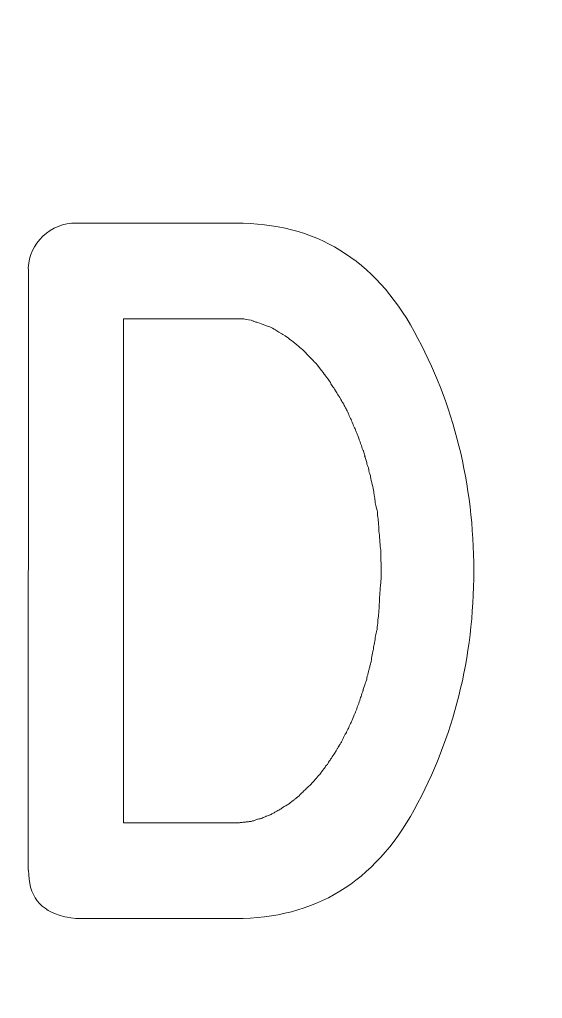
# Model space of a CAD drawing. Header units: millimetres. Extents: x -72 to 72, y -123 to 123.
# Drawn here: x -39.65 to -37.263, y 105.15 to 109.619 of the extents above; entities that cross this region are included whole.
import ezdxf

# ---------------------------------------------------------------- set-up
doc = ezdxf.new("R2010")
doc.units = ezdxf.units.MM
doc.header["$MEASUREMENT"] = 0
doc.layers.add('Layer 1', color=7, linetype='Continuous')

msp = doc.modelspace()

# ---------------------------------------------------------------- linework, layer by layer
at = {"layer": 'Layer 1', "lineweight": 9}
msp.add_open_spline([(70.725, 123.025), (70.725, 123.025), (-70.725, 123.025), (-70.725, 123.025), (-70.725, 123.025), (-71.1231, 123.0247), (-71.5047, 122.8663), (-71.786, 122.5847), (-71.786, 122.5847), (-72.0673, 122.303), (-72.2252, 121.923), (-72.225, 121.525), (-72.225, 121.525), (-72.225, 121.525), (-72.225, 117.0375), (-72.225, 117.0375), (-72.225, 117.0375), (-72.2247, 116.6394), (-72.0664, 116.2577), (-71.7847, 115.9764), (-71.7847, 115.9764), (-71.503, 115.6951), (-71.1231, 115.5372), (-70.725, 115.5375), (-70.725, 115.5375), (-70.725, 115.5375), (-68.2625, 115.5375), (-68.2625, 115.5375), (-68.2625, 115.5375), (-66.1189, 115.5375), (-64.1381, 114.3939), (-63.0663, 112.5375), (-63.0663, 112.5375), (-61.9945, 110.6811), (-61.9945, 108.3939), (-63.0663, 106.5375), (-63.0663, 106.5375), (-64.1381, 104.6811), (-66.1189, 103.5375), (-68.2625, 103.5375), (-68.2625, 103.5375), (-68.2625, 103.5375), (-70.725, 103.5375), (-70.725, 103.5375), (-70.725, 103.5375), (-71.1231, 103.5372), (-71.5047, 103.3788), (-71.786, 103.0972), (-71.786, 103.0972), (-72.0673, 102.8155), (-72.2252, 102.4355), (-72.225, 102.0375), (-72.225, 102.0375), (-72.225, 102.0375), (-72.225, 50.3625), (-72.225, 50.3625), (-72.225, 50.3625), (-72.2247, 49.9644), (-72.0664, 49.5827), (-71.7847, 49.3014), (-71.7847, 49.3014), (-71.503, 49.0201), (-71.1231, 48.8622), (-70.725, 48.8625), (-70.725, 48.8625), (-70.725, 48.8625), (-68.2625, 48.8625), (-68.2625, 48.8625), (-68.2625, 48.8625), (-66.1189, 48.8625), (-64.1381, 47.7189), (-63.0663, 45.8625), (-63.0663, 45.8625), (-61.9945, 44.0061), (-61.9945, 41.7189), (-63.0663, 39.8625), (-63.0663, 39.8625), (-64.1381, 38.0061), (-66.1189, 36.8625), (-68.2625, 36.8625), (-68.2625, 36.8625), (-68.2625, 36.8625), (-70.725, 36.8625), (-70.725, 36.8625), (-70.725, 36.8625), (-71.1231, 36.8622), (-71.5047, 36.7038), (-71.786, 36.4222), (-71.786, 36.4222), (-72.0673, 36.1405), (-72.2252, 35.7605), (-72.225, 35.3625), (-72.225, 35.3625), (-72.225, 35.3625), (-72.225, -35.3625), (-72.225, -35.3625), (-72.225, -35.3625), (-72.2247, -35.7606), (-72.0664, -36.1423), (-71.7847, -36.4236), (-71.7847, -36.4236), (-71.503, -36.7049), (-71.1231, -36.8628), (-70.725, -36.8625), (-70.725, -36.8625), (-70.725, -36.8625), (-68.2625, -36.8625), (-68.2625, -36.8625), (-68.2625, -36.8625), (-66.1189, -36.8625), (-64.1381, -38.0061), (-63.0663, -39.8625), (-63.0663, -39.8625), (-61.9945, -41.7189), (-61.9945, -44.0061), (-63.0663, -45.8625), (-63.0663, -45.8625), (-64.1381, -47.7189), (-66.1189, -48.8625), (-68.2625, -48.8625), (-68.2625, -48.8625), (-68.2625, -48.8625), (-70.725, -48.8625), (-70.725, -48.8625), (-70.725, -48.8625), (-71.1231, -48.8628), (-71.5047, -49.0212), (-71.786, -49.3028), (-71.786, -49.3028), (-72.0673, -49.5845), (-72.2252, -49.9645), (-72.225, -50.3625), (-72.225, -50.3625), (-72.225, -50.3625), (-72.225, -102.0375), (-72.225, -102.0375), (-72.225, -102.0375), (-72.2247, -102.4356), (-72.0664, -102.8173), (-71.7847, -103.0986), (-71.7847, -103.0986), (-71.503, -103.3799), (-71.1231, -103.5378), (-70.725, -103.5375), (-70.725, -103.5375), (-70.725, -103.5375), (-68.2625, -103.5375), (-68.2625, -103.5375), (-68.2625, -103.5375), (-66.1189, -103.5375), (-64.1381, -104.6811), (-63.0663, -106.5375), (-63.0663, -106.5375), (-61.9945, -108.3939), (-61.9945, -110.6811), (-63.0663, -112.5375), (-63.0663, -112.5375), (-64.1381, -114.3939), (-66.1189, -115.5375), (-68.2625, -115.5375), (-68.2625, -115.5375), (-68.2625, -115.5375), (-70.725, -115.5375), (-70.725, -115.5375), (-70.725, -115.5375), (-71.1231, -115.5378), (-71.5047, -115.6962), (-71.786, -115.9778), (-71.786, -115.9778), (-72.0673, -116.2595), (-72.2252, -116.6395), (-72.225, -117.0375), (-72.225, -117.0375), (-72.225, -117.0375), (-72.225, -121.525), (-72.225, -121.525), (-72.225, -121.525), (-72.2247, -121.9231), (-72.0664, -122.3048), (-71.7847, -122.5861), (-71.7847, -122.5861), (-71.503, -122.8674), (-71.1231, -123.0253), (-70.725, -123.025), (-70.725, -123.025), (-70.725, -123.025), (70.725, -123.025), (70.725, -123.025), (70.725, -123.025), (71.1231, -123.0248), (71.5048, -122.8664), (71.7861, -122.5847), (71.7861, -122.5847), (72.0674, -122.3031), (72.2253, -121.9231), (72.225, -121.525), (72.225, -121.525), (72.225, -121.525), (72.225, -117.0375), (72.225, -117.0375), (72.225, -117.0375), (72.2248, -116.6395), (72.0664, -116.2578), (71.7847, -115.9765), (71.7847, -115.9765), (71.5031, -115.6952), (71.1231, -115.5373), (70.725, -115.5375), (70.725, -115.5375), (70.725, -115.5375), (68.2625, -115.5375), (68.2625, -115.5375), (68.2625, -115.5375), (66.1189, -115.5375), (64.1382, -114.3939), (63.0664, -112.5375), (63.0664, -112.5375), (61.9946, -110.6811), (61.9946, -108.3939), (63.0664, -106.5375), (63.0664, -106.5375), (64.1382, -104.6811), (66.1189, -103.5375), (68.2625, -103.5375), (68.2625, -103.5375), (68.2625, -103.5375), (70.725, -103.5375), (70.725, -103.5375), (70.725, -103.5375), (71.1231, -103.5373), (71.5048, -103.3789), (71.7861, -103.0972), (71.7861, -103.0972), (72.0674, -102.8156), (72.2253, -102.4356), (72.225, -102.0375), (72.225, -102.0375), (72.225, -102.0375), (72.225, -50.3625), (72.225, -50.3625), (72.225, -50.3625), (72.2248, -49.9645), (72.0664, -49.5828), (71.7847, -49.3015), (71.7847, -49.3015), (71.5031, -49.0202), (71.1231, -48.8623), (70.725, -48.8625), (70.725, -48.8625), (70.725, -48.8625), (68.2625, -48.8625), (68.2625, -48.8625), (68.2625, -48.8625), (66.1189, -48.8625), (64.1382, -47.7189), (63.0664, -45.8625), (63.0664, -45.8625), (61.9946, -44.0061), (61.9946, -41.7189), (63.0664, -39.8625), (63.0664, -39.8625), (64.1382, -38.0061), (66.1189, -36.8625), (68.2625, -36.8625), (68.2625, -36.8625), (68.2625, -36.8625), (70.725, -36.8625), (70.725, -36.8625), (70.725, -36.8625), (71.1231, -36.8623), (71.5048, -36.7039), (71.7861, -36.4222), (71.7861, -36.4222), (72.0674, -36.1406), (72.2253, -35.7606), (72.225, -35.3625), (72.225, -35.3625), (72.225, -35.3625), (72.225, 35.3625), (72.225, 35.3625), (72.225, 35.3625), (72.2248, 35.7605), (72.0664, 36.1422), (71.7847, 36.4235), (71.7847, 36.4235), (71.5031, 36.7048), (71.1231, 36.8627), (70.725, 36.8625), (70.725, 36.8625), (70.725, 36.8625), (68.2625, 36.8625), (68.2625, 36.8625), (68.2625, 36.8625), (66.1189, 36.8625), (64.1382, 38.0061), (63.0664, 39.8625), (63.0664, 39.8625), (61.9946, 41.7189), (61.9946, 44.0061), (63.0664, 45.8625), (63.0664, 45.8625), (64.1382, 47.7189), (66.1189, 48.8625), (68.2625, 48.8625), (68.2625, 48.8625), (68.2625, 48.8625), (70.725, 48.8625), (70.725, 48.8625), (70.725, 48.8625), (71.1231, 48.8627), (71.5048, 49.0211), (71.7861, 49.3028), (71.7861, 49.3028), (72.0674, 49.5844), (72.2253, 49.9644), (72.225, 50.3625), (72.225, 50.3625), (72.225, 50.3625), (72.225, 102.0375), (72.225, 102.0375), (72.225, 102.0375), (72.2248, 102.4355), (72.0664, 102.8172), (71.7847, 103.0985), (71.7847, 103.0985), (71.5031, 103.3798), (71.1231, 103.5377), (70.725, 103.5375), (70.725, 103.5375), (70.725, 103.5375), (68.2625, 103.5375), (68.2625, 103.5375), (68.2625, 103.5375), (66.1189, 103.5375), (64.1382, 104.6811), (63.0664, 106.5375), (63.0664, 106.5375), (61.9946, 108.3939), (61.9946, 110.6811), (63.0664, 112.5375), (63.0664, 112.5375), (64.1382, 114.3939), (66.1189, 115.5375), (68.2625, 115.5375), (68.2625, 115.5375), (68.2625, 115.5375), (70.725, 115.5375), (70.725, 115.5375), (70.725, 115.5375), (71.1231, 115.5377), (71.5048, 115.6961), (71.7861, 115.9778), (71.7861, 115.9778), (72.0674, 116.2594), (72.2253, 116.6394), (72.225, 117.0375), (72.225, 117.0375), (72.225, 117.0375), (72.225, 121.525), (72.225, 121.525), (72.225, 121.525), (72.2248, 121.923), (72.0664, 122.3047), (71.7847, 122.586), (71.7847, 122.586), (71.5031, 122.8673), (71.1231, 123.0252), (70.725, 123.025)], degree=3, knots=[0, 0, 0, 0, 0.010753, 0.010753, 0.010753, 0.010753, 0.021505, 0.021505, 0.021505, 0.021505, 0.032258, 0.032258, 0.032258, 0.032258, 0.043011, 0.043011, 0.043011, 0.043011, 0.053763, 0.053763, 0.053763, 0.053763, 0.064516, 0.064516, 0.064516, 0.064516, 0.075269, 0.075269, 0.075269, 0.075269, 0.086022, 0.086022, 0.086022, 0.086022, 0.096774, 0.096774, 0.096774, 0.096774, 0.107527, 0.107527, 0.107527, 0.107527, 0.11828, 0.11828, 0.11828, 0.11828, 0.129032, 0.129032, 0.129032, 0.129032, 0.139785, 0.139785, 0.139785, 0.139785, 0.150538, 0.150538, 0.150538, 0.150538, 0.16129, 0.16129, 0.16129, 0.16129, 0.172043, 0.172043, 0.172043, 0.172043, 0.182796, 0.182796, 0.182796, 0.182796, 0.193548, 0.193548, 0.193548, 0.193548, 0.204301, 0.204301, 0.204301, 0.204301, 0.215054, 0.215054, 0.215054, 0.215054, 0.225806, 0.225806, 0.225806, 0.225806, 0.236559, 0.236559, 0.236559, 0.236559, 0.247312, 0.247312, 0.247312, 0.247312, 0.258065, 0.258065, 0.258065, 0.258065, 0.268817, 0.268817, 0.268817, 0.268817, 0.27957, 0.27957, 0.27957, 0.27957, 0.290323, 0.290323, 0.290323, 0.290323, 0.301075, 0.301075, 0.301075, 0.301075, 0.311828, 0.311828, 0.311828, 0.311828, 0.322581, 0.322581, 0.322581, 0.322581, 0.333333, 0.333333, 0.333333, 0.333333, 0.344086, 0.344086, 0.344086, 0.344086, 0.354839, 0.354839, 0.354839, 0.354839, 0.365591, 0.365591, 0.365591, 0.365591, 0.376344, 0.376344, 0.376344, 0.376344, 0.387097, 0.387097, 0.387097, 0.387097, 0.397849, 0.397849, 0.397849, 0.397849, 0.408602, 0.408602, 0.408602, 0.408602, 0.419355, 0.419355, 0.419355, 0.419355, 0.430108, 0.430108, 0.430108, 0.430108, 0.44086, 0.44086, 0.44086, 0.44086, 0.451613, 0.451613, 0.451613, 0.451613, 0.462366, 0.462366, 0.462366, 0.462366, 0.473118, 0.473118, 0.473118, 0.473118, 0.483871, 0.483871, 0.483871, 0.483871, 0.494624, 0.494624, 0.494624, 0.494624, 0.505376, 0.505376, 0.505376, 0.505376, 0.516129, 0.516129, 0.516129, 0.516129, 0.526882, 0.526882, 0.526882, 0.526882, 0.537634, 0.537634, 0.537634, 0.537634, 0.548387, 0.548387, 0.548387, 0.548387, 0.55914, 0.55914, 0.55914, 0.55914, 0.569892, 0.569892, 0.569892, 0.569892, 0.580645, 0.580645, 0.580645, 0.580645, 0.591398, 0.591398, 0.591398, 0.591398, 0.602151, 0.602151, 0.602151, 0.602151, 0.612903, 0.612903, 0.612903, 0.612903, 0.623656, 0.623656, 0.623656, 0.623656, 0.634409, 0.634409, 0.634409, 0.634409, 0.645161, 0.645161, 0.645161, 0.645161, 0.655914, 0.655914, 0.655914, 0.655914, 0.666667, 0.666667, 0.666667, 0.666667, 0.677419, 0.677419, 0.677419, 0.677419, 0.688172, 0.688172, 0.688172, 0.688172, 0.698925, 0.698925, 0.698925, 0.698925, 0.709677, 0.709677, 0.709677, 0.709677, 0.72043, 0.72043, 0.72043, 0.72043, 0.731183, 0.731183, 0.731183, 0.731183, 0.741935, 0.741935, 0.741935, 0.741935, 0.752688, 0.752688, 0.752688, 0.752688, 0.763441, 0.763441, 0.763441, 0.763441, 0.774194, 0.774194, 0.774194, 0.774194, 0.784946, 0.784946, 0.784946, 0.784946, 0.795699, 0.795699, 0.795699, 0.795699, 0.806452, 0.806452, 0.806452, 0.806452, 0.817204, 0.817204, 0.817204, 0.817204, 0.827957, 0.827957, 0.827957, 0.827957, 0.83871, 0.83871, 0.83871, 0.83871, 0.849462, 0.849462, 0.849462, 0.849462, 0.860215, 0.860215, 0.860215, 0.860215, 0.870968, 0.870968, 0.870968, 0.870968, 0.88172, 0.88172, 0.88172, 0.88172, 0.892473, 0.892473, 0.892473, 0.892473, 0.903226, 0.903226, 0.903226, 0.903226, 0.913978, 0.913978, 0.913978, 0.913978, 0.924731, 0.924731, 0.924731, 0.924731, 0.935484, 0.935484, 0.935484, 0.935484, 0.946237, 0.946237, 0.946237, 0.946237, 0.956989, 0.956989, 0.956989, 0.956989, 0.967742, 0.967742, 0.967742, 0.967742, 0.978495, 0.978495, 0.978495, 0.978495, 1, 1, 1, 1], dxfattribs=at)
at = {"layer": 'Layer 1', "color": 240, "lineweight": 9}
for points, knots in [([(-39.3938, 108.6899), (-39.3938, 108.6899), (-38.6636, 108.6899), (-38.6636, 108.6899), (-38.6636, 108.6899), (-38.3006, 108.6899), (-38.0291, 108.5248), (-37.8481, 108.1941), (-37.8481, 108.1941), (-37.6672, 107.8633), (-37.5767, 107.4993), (-37.5767, 107.1024), (-37.5767, 107.1024), (-37.5767, 106.7055), (-37.6677, 106.342), (-37.8487, 106.0113), (-37.8487, 106.0113), (-38.0302, 105.6805), (-38.3016, 105.5149), (-38.6636, 105.5149), (-38.6636, 105.5149), (-38.6636, 105.5149), (-39.3938, 105.5149), (-39.3938, 105.5149), (-39.3938, 105.5149), (-39.3938, 105.5149), (-39.3907, 105.5149), (-39.3907, 105.5149), (-39.3907, 105.5149), (-39.3907, 105.5149), (-39.3938, 105.5149), (-39.3938, 105.5149), (-39.3938, 105.5149), (-39.4277, 105.5202), (-39.4462, 105.5234), (-39.4494, 105.5244), (-39.4494, 105.5244), (-39.5568, 105.5498), (-39.6103, 105.6202), (-39.6092, 105.735), (-39.6092, 105.735), (-39.6092, 105.735), (-39.6108, 105.735), (-39.6108, 105.735), (-39.6108, 105.735), (-39.6108, 105.735), (-39.6092, 108.4729), (-39.6092, 108.4729), (-39.6092, 108.4729), (-39.6103, 108.4761), (-39.6108, 108.4804), (-39.6108, 108.4851), (-39.6108, 108.4851), (-39.6076, 108.5423), (-39.5854, 108.5904), (-39.5436, 108.6301), (-39.5436, 108.6301), (-39.5013, 108.6698), (-39.451, 108.6899), (-39.3923, 108.6899), (-39.3923, 108.6899), (-39.3923, 108.6899), (-39.3938, 108.6899), (-39.3938, 108.6899)], [0, 0, 0, 0, 0.058824, 0.058824, 0.058824, 0.058824, 0.117647, 0.117647, 0.117647, 0.117647, 0.176471, 0.176471, 0.176471, 0.176471, 0.235294, 0.235294, 0.235294, 0.235294, 0.294118, 0.294118, 0.294118, 0.294118, 0.352941, 0.352941, 0.352941, 0.352941, 0.411765, 0.411765, 0.411765, 0.411765, 0.470588, 0.470588, 0.470588, 0.470588, 0.529412, 0.529412, 0.529412, 0.529412, 0.588235, 0.588235, 0.588235, 0.588235, 0.647059, 0.647059, 0.647059, 0.647059, 0.705882, 0.705882, 0.705882, 0.705882, 0.764706, 0.764706, 0.764706, 0.764706, 0.823529, 0.823529, 0.823529, 0.823529, 0.882353, 0.882353, 0.882353, 0.882353, 1, 1, 1, 1]), ([(-39.3938, 108.6899), (-39.3938, 108.6899), (-38.6636, 108.6899), (-38.6636, 108.6899), (-38.6636, 108.6899), (-38.3006, 108.6899), (-38.0291, 108.5248), (-37.8481, 108.1941), (-37.8481, 108.1941), (-37.6672, 107.8633), (-37.5767, 107.4993), (-37.5767, 107.1024), (-37.5767, 107.1024), (-37.5767, 106.7055), (-37.6677, 106.342), (-37.8487, 106.0113), (-37.8487, 106.0113), (-38.0302, 105.6805), (-38.3016, 105.5149), (-38.6636, 105.5149), (-38.6636, 105.5149), (-38.6636, 105.5149), (-39.3938, 105.5149), (-39.3938, 105.5149), (-39.3938, 105.5149), (-39.3938, 105.5149), (-39.3907, 105.5149), (-39.3907, 105.5149), (-39.3907, 105.5149), (-39.3907, 105.5149), (-39.3938, 105.5149), (-39.3938, 105.5149), (-39.3938, 105.5149), (-39.4277, 105.5202), (-39.4462, 105.5234), (-39.4494, 105.5244), (-39.4494, 105.5244), (-39.5568, 105.5498), (-39.6103, 105.6202), (-39.6092, 105.735), (-39.6092, 105.735), (-39.6092, 105.735), (-39.6108, 105.735), (-39.6108, 105.735), (-39.6108, 105.735), (-39.6108, 105.735), (-39.6092, 108.4729), (-39.6092, 108.4729), (-39.6092, 108.4729), (-39.6103, 108.4761), (-39.6108, 108.4804), (-39.6108, 108.4851), (-39.6108, 108.4851), (-39.6076, 108.5423), (-39.5854, 108.5904), (-39.5436, 108.6301), (-39.5436, 108.6301), (-39.5013, 108.6698), (-39.451, 108.6899), (-39.3923, 108.6899), (-39.3923, 108.6899), (-39.3923, 108.6899), (-39.3938, 108.6899), (-39.3938, 108.6899)], [0, 0, 0, 0, 0.058824, 0.058824, 0.058824, 0.058824, 0.117647, 0.117647, 0.117647, 0.117647, 0.176471, 0.176471, 0.176471, 0.176471, 0.235294, 0.235294, 0.235294, 0.235294, 0.294118, 0.294118, 0.294118, 0.294118, 0.352941, 0.352941, 0.352941, 0.352941, 0.411765, 0.411765, 0.411765, 0.411765, 0.470588, 0.470588, 0.470588, 0.470588, 0.529412, 0.529412, 0.529412, 0.529412, 0.588235, 0.588235, 0.588235, 0.588235, 0.647059, 0.647059, 0.647059, 0.647059, 0.705882, 0.705882, 0.705882, 0.705882, 0.764706, 0.764706, 0.764706, 0.764706, 0.823529, 0.823529, 0.823529, 0.823529, 0.882353, 0.882353, 0.882353, 0.882353, 1, 1, 1, 1]), ([(-38.6636, 105.952), (-38.6615, 105.952), (-38.6594, 105.952), (-38.6572, 105.952), (-38.6572, 105.952), (-38.6551, 105.952), (-38.6525, 105.952), (-38.6498, 105.952), (-38.6498, 105.952), (-38.6477, 105.952), (-38.6456, 105.9525), (-38.644, 105.9531), (-38.644, 105.9531), (-38.6424, 105.9536), (-38.6403, 105.9536), (-38.6371, 105.9536), (-38.6371, 105.9536), (-38.635, 105.9536), (-38.6329, 105.9541), (-38.6303, 105.9546), (-38.6303, 105.9546), (-38.6276, 105.9552), (-38.625, 105.9552), (-38.6218, 105.9552), (-38.6218, 105.9552), (-38.6197, 105.9552), (-38.6176, 105.9557), (-38.6154, 105.9557), (-38.6154, 105.9557), (-38.6133, 105.9562), (-38.6107, 105.9568), (-38.6075, 105.9568), (-38.6075, 105.9568), (-38.6059, 105.9568), (-38.6038, 105.9568), (-38.6017, 105.9573), (-38.6017, 105.9573), (-38.5996, 105.9578), (-38.5969, 105.9583), (-38.5937, 105.9583), (-38.5937, 105.9583), (-38.5895, 105.9605), (-38.5853, 105.9615), (-38.5816, 105.9615), (-38.5816, 105.9615), (-38.5795, 105.9615), (-38.5773, 105.962), (-38.5752, 105.9636), (-38.5752, 105.9636), (-38.5731, 105.9652), (-38.5705, 105.9668), (-38.5673, 105.9673), (-38.5673, 105.9673), (-38.5652, 105.9673), (-38.563, 105.9679), (-38.5604, 105.9684), (-38.5604, 105.9684), (-38.5578, 105.9689), (-38.5551, 105.9695), (-38.5519, 105.9705), (-38.5519, 105.9705), (-38.5498, 105.9705), (-38.5477, 105.971), (-38.5456, 105.9721), (-38.5456, 105.9721), (-38.5435, 105.9732), (-38.5414, 105.9742), (-38.5382, 105.9753), (-38.5382, 105.9753), (-38.5318, 105.9774), (-38.5271, 105.9795), (-38.5239, 105.9816), (-38.5239, 105.9816), (-38.5054, 105.988), (-38.5001, 105.9896), (-38.5085, 105.988), (-38.5085, 105.988), (-38.5064, 105.988), (-38.5043, 105.9885), (-38.5022, 105.9901), (-38.5022, 105.9901), (-38.5001, 105.9917), (-38.4974, 105.9927), (-38.4948, 105.9938), (-38.4948, 105.9938), (-38.4853, 106.0001), (-38.481, 106.0028), (-38.4821, 106.0017), (-38.4821, 106.0017), (-38.472, 106.007), (-38.4667, 106.0097), (-38.4667, 106.0097), (-38.4667, 106.0097), (-38.4646, 106.0107), (-38.4625, 106.0118), (-38.4604, 106.0134), (-38.4604, 106.0134), (-38.4583, 106.015), (-38.4556, 106.0166), (-38.4525, 106.0187), (-38.4525, 106.0187), (-38.4435, 106.025), (-38.4387, 106.0282), (-38.4387, 106.0282), (-38.4387, 106.0282), (-38.4366, 106.0293), (-38.4345, 106.0303), (-38.4318, 106.0319), (-38.4318, 106.0319), (-38.4292, 106.0335), (-38.4265, 106.0351), (-38.4233, 106.0372), (-38.4233, 106.0372), (-38.4212, 106.0382), (-38.4191, 106.0398), (-38.417, 106.042), (-38.417, 106.042), (-38.4149, 106.0441), (-38.4122, 106.0462), (-38.4091, 106.0483), (-38.4091, 106.0483), (-38.4075, 106.0494), (-38.4054, 106.0504), (-38.4032, 106.052), (-38.4032, 106.052), (-38.4011, 106.0536), (-38.3985, 106.0557), (-38.3953, 106.0573), (-38.3953, 106.0573), (-38.3932, 106.0594), (-38.3879, 106.0636), (-38.38, 106.07), (-38.38, 106.07), (-38.3715, 106.0785), (-38.3673, 106.0822), (-38.3673, 106.0822), (-38.3673, 106.0822), (-38.3651, 106.0843), (-38.3636, 106.0864), (-38.3614, 106.0885), (-38.3614, 106.0885), (-38.3593, 106.0906), (-38.3567, 106.0933), (-38.3535, 106.0965), (-38.3535, 106.0965), (-38.3514, 106.0986), (-38.3493, 106.1002), (-38.3471, 106.1023), (-38.3471, 106.1023), (-38.345, 106.1044), (-38.3429, 106.107), (-38.3397, 106.1102), (-38.3397, 106.1102), (-38.3366, 106.1123), (-38.3318, 106.1166), (-38.3255, 106.1224), (-38.3255, 106.1224), (-38.3233, 106.1245), (-38.3212, 106.1266), (-38.3196, 106.1287), (-38.3196, 106.1287), (-38.3175, 106.1309), (-38.3149, 106.1335), (-38.3117, 106.1367), (-38.3117, 106.1367), (-38.3096, 106.1388), (-38.3075, 106.1409), (-38.3053, 106.1436), (-38.3053, 106.1436), (-38.3032, 106.1462), (-38.3006, 106.1488), (-38.2979, 106.152), (-38.2979, 106.152), (-38.2852, 106.1684), (-38.281, 106.1737), (-38.2852, 106.1674), (-38.2852, 106.1674), (-38.2778, 106.1748), (-38.2736, 106.1806), (-38.2715, 106.1848), (-38.2715, 106.1848), (-38.262, 106.197), (-38.2577, 106.2028), (-38.2588, 106.2018), (-38.2588, 106.2018), (-38.2567, 106.2049), (-38.2545, 106.2076), (-38.253, 106.2102), (-38.253, 106.2102), (-38.2508, 106.2129), (-38.2482, 106.2155), (-38.245, 106.2187), (-38.245, 106.2187), (-38.2429, 106.2219), (-38.2413, 106.225), (-38.2397, 106.2282), (-38.2397, 106.2282), (-38.2381, 106.2314), (-38.2355, 106.234), (-38.2328, 106.2372), (-38.2328, 106.2372), (-38.2318, 106.2404), (-38.2297, 106.2436), (-38.227, 106.2473), (-38.227, 106.2473), (-38.2244, 106.251), (-38.2223, 106.2541), (-38.2201, 106.2573), (-38.2201, 106.2573), (-38.2138, 106.2658), (-38.2101, 106.2721), (-38.208, 106.2764), (-38.208, 106.2764), (-38.2059, 106.279), (-38.2037, 106.2827), (-38.2022, 106.2864), (-38.2022, 106.2864), (-38.2006, 106.2896), (-38.1985, 106.2933), (-38.1953, 106.2965), (-38.1953, 106.2965), (-38.1932, 106.2991), (-38.1916, 106.3028), (-38.19, 106.3065), (-38.19, 106.3065), (-38.1884, 106.3097), (-38.1863, 106.3134), (-38.1831, 106.3166), (-38.1831, 106.3166), (-38.181, 106.3214), (-38.1778, 106.3282), (-38.1736, 106.3367), (-38.1736, 106.3367), (-38.1715, 106.3399), (-38.1699, 106.343), (-38.1683, 106.3473), (-38.1683, 106.3473), (-38.1667, 106.3515), (-38.1646, 106.3557), (-38.1614, 106.36), (-38.1614, 106.36), (-38.1593, 106.3632), (-38.1572, 106.3663), (-38.1556, 106.37), (-38.1556, 106.37), (-38.1545, 106.3737), (-38.1519, 106.3774), (-38.1487, 106.3817), (-38.1487, 106.3817), (-38.1477, 106.3849), (-38.1466, 106.388), (-38.145, 106.3923), (-38.145, 106.3923), (-38.1434, 106.3965), (-38.1418, 106.4007), (-38.1397, 106.405), (-38.1397, 106.405), (-38.1365, 106.4097), (-38.1328, 106.4177), (-38.1286, 106.4282), (-38.1286, 106.4282), (-38.1185, 106.4536), (-38.1148, 106.4621), (-38.118, 106.4526), (-38.118, 106.4526), (-38.117, 106.4558), (-38.1154, 106.46), (-38.1138, 106.4642), (-38.1138, 106.4642), (-38.1122, 106.469), (-38.1106, 106.4738), (-38.1085, 106.4775), (-38.1085, 106.4775), (-38.1074, 106.4817), (-38.1064, 106.4859), (-38.1048, 106.4902), (-38.1048, 106.4902), (-38.1032, 106.4944), (-38.1011, 106.4986), (-38.0995, 106.5039), (-38.0995, 106.5039), (-38.0963, 106.5134), (-38.0937, 106.5214), (-38.0916, 106.5288), (-38.0916, 106.5288), (-38.0905, 106.533), (-38.0894, 106.5373), (-38.0879, 106.5415), (-38.0879, 106.5415), (-38.0863, 106.5452), (-38.0842, 106.55), (-38.082, 106.5552), (-38.082, 106.5552), (-38.0863, 106.5447), (-38.0836, 106.5537), (-38.0746, 106.5817), (-38.0746, 106.5817), (-38.0725, 106.5865), (-38.0693, 106.5955), (-38.0651, 106.6076), (-38.0651, 106.6076), (-38.0651, 106.6119), (-38.0646, 106.6166), (-38.063, 106.6209), (-38.063, 106.6209), (-38.0614, 106.6256), (-38.0598, 106.6304), (-38.0588, 106.6357), (-38.0588, 106.6357), (-38.0577, 106.6399), (-38.0566, 106.6441), (-38.0556, 106.6489), (-38.0556, 106.6489), (-38.055, 106.6537), (-38.0535, 106.6584), (-38.0513, 106.6637), (-38.0513, 106.6637), (-38.0513, 106.6669), (-38.0503, 106.6706), (-38.0487, 106.6754), (-38.0487, 106.6754), (-38.0471, 106.6801), (-38.0461, 106.6849), (-38.045, 106.6902), (-38.045, 106.6902), (-38.0439, 106.6971), (-38.0423, 106.7071), (-38.0402, 106.7193), (-38.0402, 106.7193), (-38.0402, 106.7235), (-38.0397, 106.7278), (-38.0381, 106.7325), (-38.0381, 106.7325), (-38.0365, 106.7373), (-38.0349, 106.742), (-38.0344, 106.7473), (-38.0344, 106.7473), (-38.0344, 106.7516), (-38.0339, 106.7558), (-38.0328, 106.7606), (-38.0328, 106.7606), (-38.0318, 106.7653), (-38.0307, 106.7701), (-38.0296, 106.7754), (-38.0296, 106.7754), (-38.0286, 106.7828), (-38.027, 106.7923), (-38.0249, 106.805), (-38.0249, 106.805), (-38.0249, 106.8087), (-38.0238, 106.8135), (-38.0222, 106.8188), (-38.0222, 106.8188), (-38.0212, 106.8241), (-38.0196, 106.8288), (-38.0185, 106.8341), (-38.0185, 106.8341), (-38.0185, 106.8415), (-38.0175, 106.851), (-38.0154, 106.8637), (-38.0154, 106.8637), (-38.0154, 106.868), (-38.0154, 106.8722), (-38.0148, 106.877), (-38.0148, 106.877), (-38.0143, 106.8817), (-38.0132, 106.887), (-38.0122, 106.8929), (-38.0122, 106.8929), (-38.0106, 106.9056), (-38.0095, 106.9151), (-38.0095, 106.9225), (-38.0095, 106.9225), (-38.0085, 106.9299), (-38.008, 106.9394), (-38.008, 106.9521), (-38.008, 106.9521), (-38.0069, 106.9595), (-38.0064, 106.9696), (-38.0064, 106.9828), (-38.0064, 106.9828), (-38.0053, 106.9902), (-38.0048, 107.0003), (-38.0048, 107.0124), (-38.0048, 107.0124), (-38.0048, 107.0177), (-38.0042, 107.0225), (-38.0037, 107.0273), (-38.0037, 107.0273), (-38.0032, 107.032), (-38.0027, 107.0373), (-38.0016, 107.0437), (-38.0016, 107.0437), (-38.0016, 107.0479), (-38.0011, 107.0521), (-38.0005, 107.0569), (-38.0005, 107.0569), (-38.0005, 107.0611), (-38, 107.0669), (-38, 107.0728), (-38, 107.0728), (-38, 107.077), (-38, 107.0818), (-38, 107.0871), (-38, 107.0871), (-38, 107.0918), (-38, 107.0971), (-38, 107.1024), (-38, 107.1024), (-38, 107.1077), (-38, 107.1125), (-38, 107.1172), (-38, 107.1172), (-38, 107.122), (-38, 107.1267), (-38, 107.132), (-38, 107.132), (-38, 107.1368), (-38.0005, 107.1421), (-38.0005, 107.1463), (-38.0005, 107.1463), (-38.0011, 107.1511), (-38.0016, 107.1569), (-38.0016, 107.1627), (-38.0016, 107.1627), (-38.0016, 107.167), (-38.0016, 107.1717), (-38.0016, 107.177), (-38.0016, 107.177), (-38.0016, 107.1818), (-38.0016, 107.1871), (-38.0016, 107.1924), (-38.0016, 107.1924), (-38.0016, 107.1987), (-38.0027, 107.2088), (-38.0048, 107.2236), (-38.0048, 107.2236), (-38.0048, 107.2358), (-38.0053, 107.2453), (-38.0064, 107.2511), (-38.0064, 107.2511), (-38.0064, 107.2585), (-38.0074, 107.2691), (-38.0095, 107.2839), (-38.0095, 107.2839), (-38.0095, 107.2961), (-38.0101, 107.3056), (-38.0111, 107.312), (-38.0111, 107.312), (-38.0111, 107.3188), (-38.0117, 107.3289), (-38.0138, 107.3411), (-38.0138, 107.3411), (-38.0148, 107.3453), (-38.0159, 107.3501), (-38.0164, 107.3553), (-38.0164, 107.3553), (-38.0169, 107.3601), (-38.0169, 107.3654), (-38.0169, 107.3707), (-38.0169, 107.3707), (-38.0191, 107.3829), (-38.0212, 107.3929), (-38.0233, 107.4003), (-38.0233, 107.4003), (-38.0244, 107.404), (-38.0254, 107.4088), (-38.0265, 107.413), (-38.0265, 107.413), (-38.0275, 107.4178), (-38.0281, 107.4225), (-38.0281, 107.4278), (-38.0281, 107.4278), (-38.0291, 107.4352), (-38.0307, 107.4448), (-38.0328, 107.4575), (-38.0328, 107.4575), (-38.0339, 107.4649), (-38.0349, 107.4744), (-38.0371, 107.4871), (-38.0371, 107.4871), (-38.0413, 107.4993), (-38.0439, 107.5088), (-38.045, 107.5146), (-38.045, 107.5146), (-38.0471, 107.5273), (-38.0487, 107.5358), (-38.0498, 107.5411), (-38.0498, 107.5411), (-38.0519, 107.5453), (-38.0535, 107.5495), (-38.0545, 107.5543), (-38.0545, 107.5543), (-38.0556, 107.5591), (-38.0561, 107.5638), (-38.0572, 107.5691), (-38.0572, 107.5691), (-38.0582, 107.5734), (-38.0598, 107.5776), (-38.0619, 107.5824), (-38.0619, 107.5824), (-38.064, 107.5871), (-38.0651, 107.5919), (-38.0651, 107.5972), (-38.0651, 107.5972), (-38.0746, 107.6247), (-38.0773, 107.6337), (-38.073, 107.6231), (-38.073, 107.6231), (-38.0752, 107.6305), (-38.0773, 107.6395), (-38.0804, 107.6496), (-38.0804, 107.6496), (-38.0826, 107.6527), (-38.0847, 107.6564), (-38.0863, 107.6612), (-38.0863, 107.6612), (-38.0879, 107.666), (-38.0889, 107.6702), (-38.09, 107.6744), (-38.09, 107.6744), (-38.091, 107.6776), (-38.0942, 107.6866), (-38.0995, 107.7009), (-38.0995, 107.7009), (-38.1032, 107.7109), (-38.1064, 107.7194), (-38.1085, 107.7258), (-38.1085, 107.7258), (-38.1106, 107.7289), (-38.1122, 107.7326), (-38.1138, 107.7374), (-38.1138, 107.7374), (-38.1154, 107.7422), (-38.117, 107.7464), (-38.118, 107.7506), (-38.118, 107.7506), (-38.1201, 107.7533), (-38.1223, 107.757), (-38.1238, 107.7612), (-38.1238, 107.7612), (-38.126, 107.7654), (-38.1275, 107.7697), (-38.1286, 107.7739), (-38.1286, 107.7739), (-38.1328, 107.784), (-38.1365, 107.7919), (-38.1397, 107.7972), (-38.1397, 107.7972), (-38.1439, 107.8073), (-38.1466, 107.8147), (-38.1487, 107.8189), (-38.1487, 107.8189), (-38.1529, 107.8289), (-38.1566, 107.8369), (-38.1598, 107.8416), (-38.1598, 107.8416), (-38.1619, 107.8448), (-38.1641, 107.8485), (-38.1656, 107.8522), (-38.1656, 107.8522), (-38.1678, 107.8554), (-38.1693, 107.8591), (-38.1704, 107.8623), (-38.1704, 107.8623), (-38.1768, 107.8723), (-38.181, 107.8797), (-38.1831, 107.884), (-38.1831, 107.884), (-38.1921, 107.8983), (-38.1963, 107.9051), (-38.1953, 107.9041), (-38.1953, 107.9041), (-38.1985, 107.9073), (-38.2006, 107.9104), (-38.2022, 107.9141), (-38.2022, 107.9141), (-38.2037, 107.9178), (-38.2059, 107.921), (-38.208, 107.9242), (-38.208, 107.9242), (-38.2101, 107.9284), (-38.2138, 107.9343), (-38.2201, 107.9427), (-38.2201, 107.9427), (-38.2223, 107.9459), (-38.2244, 107.9491), (-38.2265, 107.9517), (-38.2265, 107.9517), (-38.2286, 107.9549), (-38.2302, 107.9581), (-38.2313, 107.9612), (-38.2313, 107.9612), (-38.236, 107.9708), (-38.245, 107.9824), (-38.2572, 107.9967), (-38.2572, 107.9967), (-38.2593, 107.9988), (-38.2678, 108.0105), (-38.2821, 108.0311), (-38.2821, 108.0311), (-38.2948, 108.0454), (-38.3038, 108.056), (-38.3101, 108.0623), (-38.3101, 108.0623), (-38.3165, 108.0692), (-38.3255, 108.0792), (-38.3382, 108.0914), (-38.3382, 108.0914), (-38.3461, 108.1009), (-38.3551, 108.1094), (-38.3646, 108.1179), (-38.3646, 108.1179), (-38.3715, 108.1232), (-38.3815, 108.1306), (-38.3937, 108.1412), (-38.3937, 108.1412), (-38.4043, 108.1496), (-38.4138, 108.157), (-38.4233, 108.1644), (-38.4233, 108.1644), (-38.4472, 108.1798), (-38.4567, 108.1867), (-38.4525, 108.1845), (-38.4525, 108.1845), (-38.4736, 108.1967), (-38.4826, 108.2025), (-38.4805, 108.2015), (-38.4805, 108.2015), (-38.4805, 108.2015), (-38.49, 108.2062), (-38.5085, 108.2158), (-38.5085, 108.2158), (-38.5128, 108.2174), (-38.5223, 108.2211), (-38.5382, 108.2264), (-38.5382, 108.2264), (-38.5514, 108.2316), (-38.5615, 108.2353), (-38.5673, 108.2375), (-38.5673, 108.2375), (-38.5726, 108.238), (-38.5773, 108.2396), (-38.5816, 108.2412), (-38.5816, 108.2412), (-38.5853, 108.2428), (-38.5895, 108.2443), (-38.5937, 108.2465), (-38.5937, 108.2465), (-38.6123, 108.2496), (-38.6218, 108.2512), (-38.6218, 108.2512), (-38.6218, 108.2512), (-38.6281, 108.2523), (-38.6371, 108.2528), (-38.6498, 108.2528), (-38.6498, 108.2528), (-38.6525, 108.2528), (-38.6551, 108.2528), (-38.6572, 108.2528), (-38.6572, 108.2528), (-38.6594, 108.2528), (-38.6615, 108.2528), (-38.6636, 108.2528), (-38.6636, 108.2528), (-38.6636, 108.2528), (-39.1753, 108.2528), (-39.1753, 108.2528), (-39.1753, 108.2528), (-39.1753, 108.2528), (-39.1753, 105.952), (-39.1753, 105.952), (-39.1753, 105.952), (-39.1753, 105.952), (-39.1753, 105.952), (-39.1753, 105.952), (-39.1753, 105.952), (-39.1753, 105.952), (-38.6636, 105.952), (-38.6636, 105.952)], [0, 0, 0, 0, 0.005848, 0.005848, 0.005848, 0.005848, 0.011696, 0.011696, 0.011696, 0.011696, 0.017544, 0.017544, 0.017544, 0.017544, 0.023392, 0.023392, 0.023392, 0.023392, 0.02924, 0.02924, 0.02924, 0.02924, 0.035088, 0.035088, 0.035088, 0.035088, 0.040936, 0.040936, 0.040936, 0.040936, 0.046784, 0.046784, 0.046784, 0.046784, 0.052632, 0.052632, 0.052632, 0.052632, 0.05848, 0.05848, 0.05848, 0.05848, 0.064327, 0.064327, 0.064327, 0.064327, 0.070175, 0.070175, 0.070175, 0.070175, 0.076023, 0.076023, 0.076023, 0.076023, 0.081871, 0.081871, 0.081871, 0.081871, 0.087719, 0.087719, 0.087719, 0.087719, 0.093567, 0.093567, 0.093567, 0.093567, 0.099415, 0.099415, 0.099415, 0.099415, 0.105263, 0.105263, 0.105263, 0.105263, 0.111111, 0.111111, 0.111111, 0.111111, 0.116959, 0.116959, 0.116959, 0.116959, 0.122807, 0.122807, 0.122807, 0.122807, 0.128655, 0.128655, 0.128655, 0.128655, 0.134503, 0.134503, 0.134503, 0.134503, 0.140351, 0.140351, 0.140351, 0.140351, 0.146199, 0.146199, 0.146199, 0.146199, 0.152047, 0.152047, 0.152047, 0.152047, 0.157895, 0.157895, 0.157895, 0.157895, 0.163743, 0.163743, 0.163743, 0.163743, 0.169591, 0.169591, 0.169591, 0.169591, 0.175439, 0.175439, 0.175439, 0.175439, 0.181287, 0.181287, 0.181287, 0.181287, 0.187135, 0.187135, 0.187135, 0.187135, 0.192982, 0.192982, 0.192982, 0.192982, 0.19883, 0.19883, 0.19883, 0.19883, 0.204678, 0.204678, 0.204678, 0.204678, 0.210526, 0.210526, 0.210526, 0.210526, 0.216374, 0.216374, 0.216374, 0.216374, 0.222222, 0.222222, 0.222222, 0.222222, 0.22807, 0.22807, 0.22807, 0.22807, 0.233918, 0.233918, 0.233918, 0.233918, 0.239766, 0.239766, 0.239766, 0.239766, 0.245614, 0.245614, 0.245614, 0.245614, 0.251462, 0.251462, 0.251462, 0.251462, 0.25731, 0.25731, 0.25731, 0.25731, 0.263158, 0.263158, 0.263158, 0.263158, 0.269006, 0.269006, 0.269006, 0.269006, 0.274854, 0.274854, 0.274854, 0.274854, 0.280702, 0.280702, 0.280702, 0.280702, 0.28655, 0.28655, 0.28655, 0.28655, 0.292398, 0.292398, 0.292398, 0.292398, 0.298246, 0.298246, 0.298246, 0.298246, 0.304094, 0.304094, 0.304094, 0.304094, 0.309942, 0.309942, 0.309942, 0.309942, 0.315789, 0.315789, 0.315789, 0.315789, 0.321637, 0.321637, 0.321637, 0.321637, 0.327485, 0.327485, 0.327485, 0.327485, 0.333333, 0.333333, 0.333333, 0.333333, 0.339181, 0.339181, 0.339181, 0.339181, 0.345029, 0.345029, 0.345029, 0.345029, 0.350877, 0.350877, 0.350877, 0.350877, 0.356725, 0.356725, 0.356725, 0.356725, 0.362573, 0.362573, 0.362573, 0.362573, 0.368421, 0.368421, 0.368421, 0.368421, 0.374269, 0.374269, 0.374269, 0.374269, 0.380117, 0.380117, 0.380117, 0.380117, 0.385965, 0.385965, 0.385965, 0.385965, 0.391813, 0.391813, 0.391813, 0.391813, 0.397661, 0.397661, 0.397661, 0.397661, 0.403509, 0.403509, 0.403509, 0.403509, 0.409357, 0.409357, 0.409357, 0.409357, 0.415205, 0.415205, 0.415205, 0.415205, 0.421053, 0.421053, 0.421053, 0.421053, 0.426901, 0.426901, 0.426901, 0.426901, 0.432749, 0.432749, 0.432749, 0.432749, 0.438596, 0.438596, 0.438596, 0.438596, 0.444444, 0.444444, 0.444444, 0.444444, 0.450292, 0.450292, 0.450292, 0.450292, 0.45614, 0.45614, 0.45614, 0.45614, 0.461988, 0.461988, 0.461988, 0.461988, 0.467836, 0.467836, 0.467836, 0.467836, 0.473684, 0.473684, 0.473684, 0.473684, 0.479532, 0.479532, 0.479532, 0.479532, 0.48538, 0.48538, 0.48538, 0.48538, 0.491228, 0.491228, 0.491228, 0.491228, 0.497076, 0.497076, 0.497076, 0.497076, 0.502924, 0.502924, 0.502924, 0.502924, 0.508772, 0.508772, 0.508772, 0.508772, 0.51462, 0.51462, 0.51462, 0.51462, 0.520468, 0.520468, 0.520468, 0.520468, 0.526316, 0.526316, 0.526316, 0.526316, 0.532164, 0.532164, 0.532164, 0.532164, 0.538012, 0.538012, 0.538012, 0.538012, 0.54386, 0.54386, 0.54386, 0.54386, 0.549708, 0.549708, 0.549708, 0.549708, 0.555556, 0.555556, 0.555556, 0.555556, 0.561404, 0.561404, 0.561404, 0.561404, 0.567251, 0.567251, 0.567251, 0.567251, 0.573099, 0.573099, 0.573099, 0.573099, 0.578947, 0.578947, 0.578947, 0.578947, 0.584795, 0.584795, 0.584795, 0.584795, 0.590643, 0.590643, 0.590643, 0.590643, 0.596491, 0.596491, 0.596491, 0.596491, 0.602339, 0.602339, 0.602339, 0.602339, 0.608187, 0.608187, 0.608187, 0.608187, 0.614035, 0.614035, 0.614035, 0.614035, 0.619883, 0.619883, 0.619883, 0.619883, 0.625731, 0.625731, 0.625731, 0.625731, 0.631579, 0.631579, 0.631579, 0.631579, 0.637427, 0.637427, 0.637427, 0.637427, 0.643275, 0.643275, 0.643275, 0.643275, 0.649123, 0.649123, 0.649123, 0.649123, 0.654971, 0.654971, 0.654971, 0.654971, 0.660819, 0.660819, 0.660819, 0.660819, 0.666667, 0.666667, 0.666667, 0.666667, 0.672515, 0.672515, 0.672515, 0.672515, 0.678363, 0.678363, 0.678363, 0.678363, 0.684211, 0.684211, 0.684211, 0.684211, 0.690058, 0.690058, 0.690058, 0.690058, 0.695906, 0.695906, 0.695906, 0.695906, 0.701754, 0.701754, 0.701754, 0.701754, 0.707602, 0.707602, 0.707602, 0.707602, 0.71345, 0.71345, 0.71345, 0.71345, 0.719298, 0.719298, 0.719298, 0.719298, 0.725146, 0.725146, 0.725146, 0.725146, 0.730994, 0.730994, 0.730994, 0.730994, 0.736842, 0.736842, 0.736842, 0.736842, 0.74269, 0.74269, 0.74269, 0.74269, 0.748538, 0.748538, 0.748538, 0.748538, 0.754386, 0.754386, 0.754386, 0.754386, 0.760234, 0.760234, 0.760234, 0.760234, 0.766082, 0.766082, 0.766082, 0.766082, 0.77193, 0.77193, 0.77193, 0.77193, 0.777778, 0.777778, 0.777778, 0.777778, 0.783626, 0.783626, 0.783626, 0.783626, 0.789474, 0.789474, 0.789474, 0.789474, 0.795322, 0.795322, 0.795322, 0.795322, 0.80117, 0.80117, 0.80117, 0.80117, 0.807018, 0.807018, 0.807018, 0.807018, 0.812865, 0.812865, 0.812865, 0.812865, 0.818713, 0.818713, 0.818713, 0.818713, 0.824561, 0.824561, 0.824561, 0.824561, 0.830409, 0.830409, 0.830409, 0.830409, 0.836257, 0.836257, 0.836257, 0.836257, 0.842105, 0.842105, 0.842105, 0.842105, 0.847953, 0.847953, 0.847953, 0.847953, 0.853801, 0.853801, 0.853801, 0.853801, 0.859649, 0.859649, 0.859649, 0.859649, 0.865497, 0.865497, 0.865497, 0.865497, 0.871345, 0.871345, 0.871345, 0.871345, 0.877193, 0.877193, 0.877193, 0.877193, 0.883041, 0.883041, 0.883041, 0.883041, 0.888889, 0.888889, 0.888889, 0.888889, 0.894737, 0.894737, 0.894737, 0.894737, 0.900585, 0.900585, 0.900585, 0.900585, 0.906433, 0.906433, 0.906433, 0.906433, 0.912281, 0.912281, 0.912281, 0.912281, 0.918129, 0.918129, 0.918129, 0.918129, 0.923977, 0.923977, 0.923977, 0.923977, 0.929825, 0.929825, 0.929825, 0.929825, 0.935673, 0.935673, 0.935673, 0.935673, 0.94152, 0.94152, 0.94152, 0.94152, 0.947368, 0.947368, 0.947368, 0.947368, 0.953216, 0.953216, 0.953216, 0.953216, 0.959064, 0.959064, 0.959064, 0.959064, 0.964912, 0.964912, 0.964912, 0.964912, 0.97076, 0.97076, 0.97076, 0.97076, 0.976608, 0.976608, 0.976608, 0.976608, 0.982456, 0.982456, 0.982456, 0.982456, 0.988304, 0.988304, 0.988304, 0.988304, 1, 1, 1, 1])]:
    msp.add_open_spline(points, degree=3, knots=knots, dxfattribs=at)

doc.saveas('drawing.dxf')
